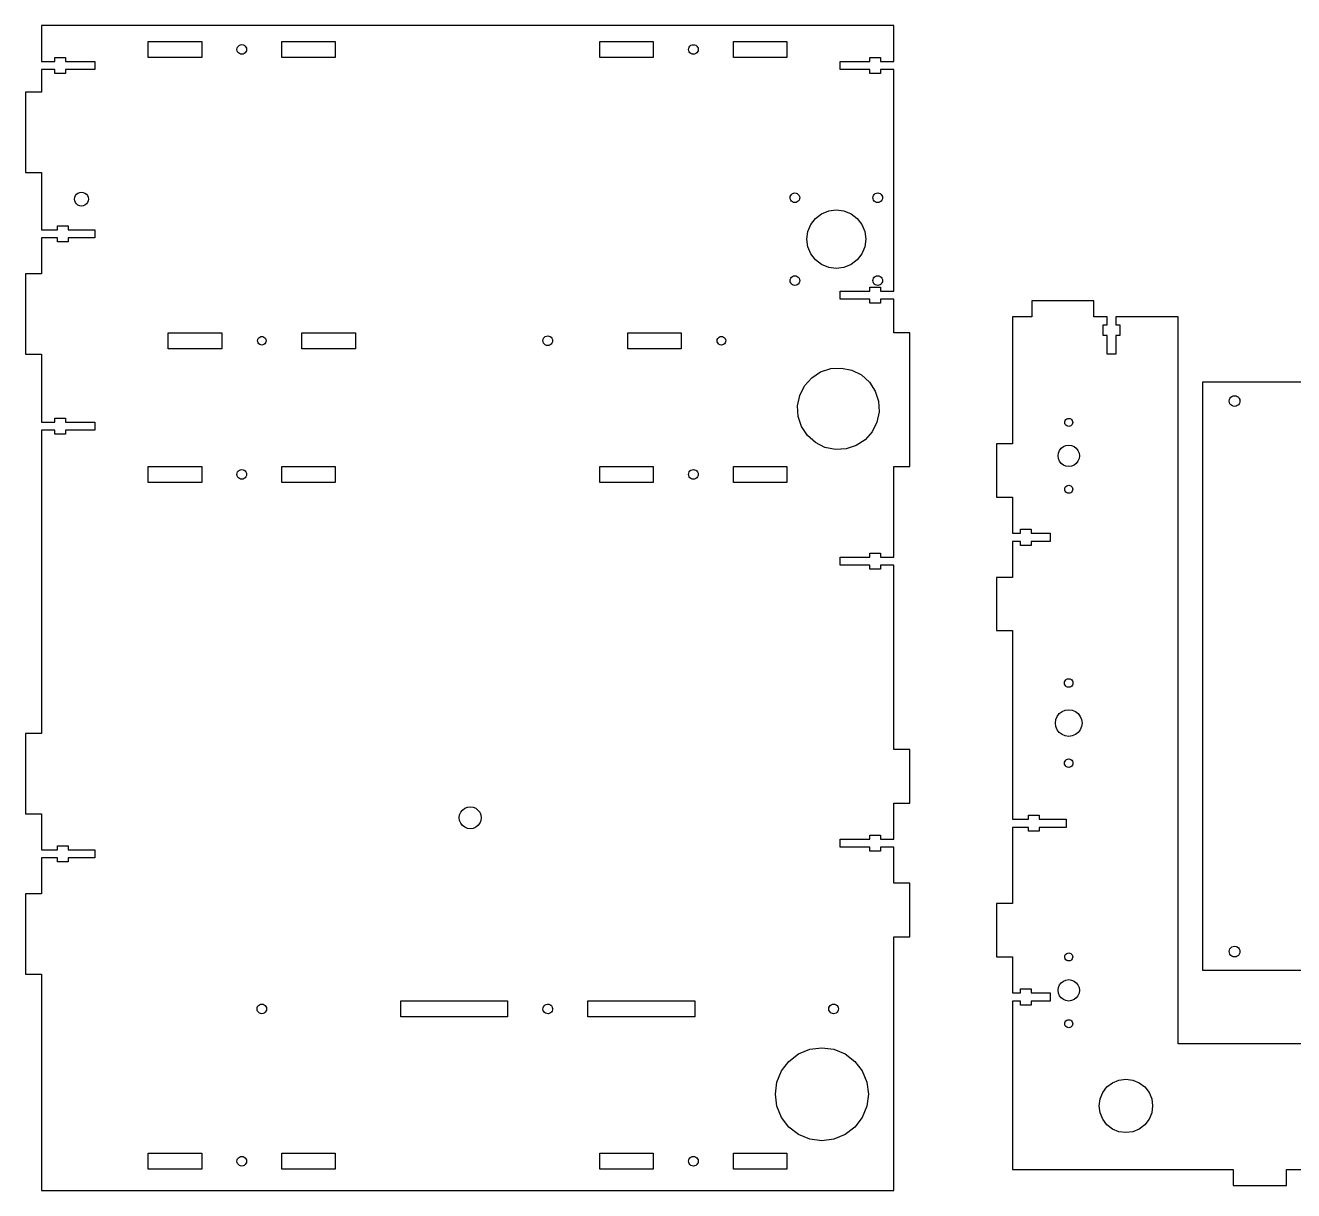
# Model space of a CAD drawing. Header units: metres. Extents: x 640 to 2715, y 0 to 914.
# Drawn here: x 640.3 to 1114.9, y 478.1 to 914.1 of the extents above; entities that cross this region are included whole.
import ezdxf

# ---------------------------------------------------------------- set-up
doc = ezdxf.new("R2010")
doc.units = ezdxf.units.M

msp = doc.modelspace()

# ---------------------------------------------------------------- linework, layer by layer
at = {"layer": 'Layer0'}
for points in [[(960.29, 814.56, 0), (965.29, 814.56, 0), (965.29, 897.56, 0), (960.29, 897.56, 0), (960.29, 896.06, 0), (956.29, 896.06, 0), (956.29, 897.56, 0), (945.29, 897.56, 0), (945.29, 900.56, 0), (956.29, 900.56, 0), (956.29, 902.06, 0), (960.29, 902.06, 0), (960.29, 900.56, 0), (965.29, 900.56, 0), (965.29, 914.06, 0), (646.29, 914.06, 0), (646.29, 900.56, 0), (651.29, 900.56, 0), (651.29, 902.06, 0), (655.29, 902.06, 0), (655.29, 900.56, 0), (666.29, 900.56, 0), (666.29, 897.56, 0), (655.29, 897.56, 0), (655.29, 896.06, 0), (651.29, 896.06, 0), (651.29, 897.56, 0), (646.29, 897.56, 0), (646.29, 889.06, 0), (640.29, 889.06, 0), (640.29, 859.06, 0), (646.29, 859.06, 0), (646.29, 837.56, 0), (652.29, 837.56, 0), (652.29, 839.06, 0), (656.29, 839.06, 0), (656.29, 837.56, 0), (666.29, 837.56, 0), (666.29, 834.56, 0), (656.29, 834.56, 0), (656.29, 833.06, 0), (652.29, 833.06, 0), (652.29, 834.56, 0), (646.29, 834.56, 0), (646.29, 821.06, 0), (640.29, 821.06, 0), (640.29, 791.06, 0), (646.29, 791.06, 0), (646.29, 765.56, 0), (651.29, 765.56, 0), (651.29, 767.06, 0), (655.29, 767.06, 0), (655.29, 765.56, 0), (666.29, 765.56, 0), (666.29, 762.56, 0), (655.29, 762.56, 0), (655.29, 761.06, 0), (651.29, 761.06, 0), (651.29, 762.56, 0), (646.29, 762.56, 0), (646.29, 649.06, 0), (640.29, 649.06, 0), (640.29, 619.06, 0), (646.29, 619.06, 0), (646.29, 605.56, 0), (652.29, 605.56, 0), (652.29, 607.06, 0), (656.29, 607.06, 0), (656.29, 605.56, 0), (666.29, 605.56, 0), (666.29, 602.56, 0), (656.29, 602.56, 0), (656.29, 601.06, 0), (652.29, 601.06, 0), (652.29, 602.56, 0), (646.29, 602.56, 0), (646.29, 589.06, 0), (640.29, 589.06, 0), (640.29, 559.06, 0), (646.29, 559.06, 0), (646.29, 478.06, 0), (965.29, 478.06, 0), (965.29, 573.06, 0), (971.29, 573.06, 0), (971.29, 593.06, 0), (965.29, 593.06, 0), (965.29, 606.56, 0), (960.29, 606.56, 0), (960.29, 605.06, 0), (956.29, 605.06, 0), (956.29, 606.56, 0), (945.29, 606.56, 0), (945.29, 609.56, 0), (956.29, 609.56, 0), (956.29, 611.06, 0), (960.29, 611.06, 0), (960.29, 609.56, 0), (965.29, 609.56, 0), (965.29, 623.06, 0), (971.29, 623.06, 0), (971.29, 643.06, 0), (965.29, 643.06, 0), (965.29, 712.06, 0), (960.29, 712.06, 0), (960.29, 710.56, 0), (956.29, 710.56, 0), (956.29, 712.06, 0), (945.29, 712.06, 0), (945.29, 715.06, 0), (956.29, 715.06, 0), (956.29, 716.56, 0), (960.29, 716.56, 0), (960.29, 715.06, 0), (965.29, 715.06, 0), (965.29, 749.06, 0), (971.29, 749.06, 0), (971.29, 799.06, 0), (965.29, 799.06, 0), (965.29, 811.56, 0), (960.29, 811.56, 0), (960.29, 810.06, 0), (956.29, 810.06, 0), (956.29, 811.56, 0), (945.29, 811.56, 0), (945.29, 814.56, 0), (956.29, 814.56, 0), (956.29, 816.06, 0), (960.29, 816.06, 0), (960.29, 814.56, 0)], [(706.29, 902.06, 0), (686.29, 902.06, 0), (686.29, 908.06, 0), (706.29, 908.06, 0), (706.29, 902.06, 0)], [(719.55, 904.59, 0), (719.49, 905.06, 0), (719.55, 905.52, 0), (719.73, 905.96, 0), (720.02, 906.33, 0), (720.39, 906.61, 0), (720.82, 906.79, 0), (721.29, 906.86, 0), (721.76, 906.79, 0), (722.19, 906.61, 0), (722.56, 906.33, 0), (722.85, 905.96, 0), (723.03, 905.52, 0), (723.09, 905.06, 0), (723.03, 904.59, 0), (722.85, 904.16, 0), (722.56, 903.78, 0), (722.19, 903.5, 0), (721.76, 903.32, 0), (721.29, 903.26, 0), (720.82, 903.32, 0), (720.39, 903.5, 0), (720.02, 903.78, 0), (719.73, 904.16, 0), (719.55, 904.59, 0)], [(756.29, 902.06, 0), (736.29, 902.06, 0), (736.29, 908.06, 0), (756.29, 908.06, 0), (756.29, 902.06, 0)], [(875.29, 908.03, 0), (875.29, 902.03, 0), (855.29, 902.03, 0), (855.29, 908.03, 0), (875.29, 908.03, 0)], [(888.55, 904.56, 0), (888.49, 905.03, 0), (888.55, 905.5, 0), (888.73, 905.93, 0), (889.02, 906.3, 0), (889.39, 906.59, 0), (889.82, 906.77, 0), (890.29, 906.83, 0), (890.76, 906.77, 0), (891.19, 906.59, 0), (891.56, 906.3, 0), (891.85, 905.93, 0), (892.03, 905.5, 0), (892.09, 905.03, 0), (892.03, 904.56, 0), (891.85, 904.13, 0), (891.56, 903.76, 0), (891.19, 903.47, 0), (890.76, 903.29, 0), (890.29, 903.23, 0), (889.82, 903.29, 0), (889.39, 903.47, 0), (889.02, 903.76, 0), (888.73, 904.13, 0), (888.55, 904.56, 0)], [(925.29, 908.06, 0), (925.29, 902.06, 0), (905.29, 902.06, 0), (905.29, 908.06, 0), (925.29, 908.06, 0)], [(663.54, 850.36, 0), (663.8, 849.73, 0), (663.89, 849.06, 0), (663.8, 848.38, 0), (663.54, 847.76, 0), (663.13, 847.22, 0), (662.59, 846.8, 0), (661.97, 846.54, 0), (661.29, 846.46, 0), (660.62, 846.54, 0), (659.99, 846.8, 0), (659.45, 847.22, 0), (659.04, 847.76, 0), (658.78, 848.38, 0), (658.69, 849.06, 0), (658.78, 849.73, 0), (659.04, 850.36, 0), (659.45, 850.89, 0), (659.99, 851.31, 0), (660.62, 851.57, 0), (661.29, 851.66, 0), (661.97, 851.57, 0), (662.59, 851.31, 0), (663.13, 850.89, 0), (663.54, 850.36, 0)], [(930.03, 850.02, 0), (930.09, 849.56, 0), (930.03, 849.09, 0), (929.85, 848.66, 0), (929.57, 848.28, 0), (929.19, 848, 0), (928.76, 847.82, 0), (928.29, 847.76, 0), (927.83, 847.82, 0), (927.39, 848, 0), (927.02, 848.28, 0), (926.73, 848.66, 0), (926.55, 849.09, 0), (926.49, 849.56, 0), (926.55, 850.02, 0), (926.73, 850.46, 0), (927.02, 850.83, 0), (927.39, 851.11, 0), (927.83, 851.29, 0), (928.29, 851.36, 0), (928.76, 851.29, 0), (929.19, 851.11, 0), (929.57, 850.83, 0), (929.85, 850.46, 0), (930.03, 850.02, 0)], [(961.03, 850.02, 0), (961.09, 849.56, 0), (961.03, 849.09, 0), (960.85, 848.66, 0), (960.57, 848.28, 0), (960.19, 848, 0), (959.76, 847.82, 0), (959.29, 847.76, 0), (958.83, 847.82, 0), (958.39, 848, 0), (958.02, 848.28, 0), (957.73, 848.66, 0), (957.55, 849.09, 0), (957.49, 849.56, 0), (957.55, 850.02, 0), (957.73, 850.46, 0), (958.02, 850.83, 0), (958.39, 851.11, 0), (958.83, 851.29, 0), (959.29, 851.36, 0), (959.76, 851.29, 0), (960.19, 851.11, 0), (960.57, 850.83, 0), (960.85, 850.46, 0), (961.03, 850.02, 0)], [(946.64, 823.43, 0), (943.79, 823.06, 0), (940.95, 823.43, 0), (938.29, 824.53, 0), (936.02, 826.28, 0), (934.27, 828.56, 0), (933.17, 831.21, 0), (932.79, 834.06, 0), (933.17, 836.9, 0), (934.27, 839.56, 0), (936.02, 841.83, 0), (938.29, 843.58, 0), (940.95, 844.68, 0), (943.79, 845.06, 0), (946.64, 844.68, 0), (949.29, 843.58, 0), (951.57, 841.83, 0), (953.32, 839.56, 0), (954.42, 836.9, 0), (954.79, 834.06, 0), (954.42, 831.21, 0), (953.32, 828.56, 0), (951.57, 826.28, 0), (949.29, 824.53, 0), (946.64, 823.43, 0)], [(929.57, 817.28, 0), (929.19, 817, 0), (928.76, 816.82, 0), (928.29, 816.76, 0), (927.83, 816.82, 0), (927.39, 817, 0), (927.02, 817.28, 0), (926.73, 817.66, 0), (926.55, 818.09, 0), (926.49, 818.56, 0), (926.55, 819.02, 0), (926.73, 819.46, 0), (927.02, 819.83, 0), (927.39, 820.11, 0), (927.83, 820.29, 0), (928.29, 820.36, 0), (928.76, 820.29, 0), (929.19, 820.11, 0), (929.57, 819.83, 0), (929.85, 819.46, 0), (930.03, 819.02, 0), (930.09, 818.56, 0), (930.03, 818.09, 0), (929.85, 817.66, 0), (929.57, 817.28, 0)], [(961.03, 818.09, 0), (960.85, 817.66, 0), (960.57, 817.28, 0), (960.19, 817, 0), (959.76, 816.82, 0), (959.29, 816.76, 0), (958.83, 816.82, 0), (958.39, 817, 0), (958.02, 817.28, 0), (957.73, 817.66, 0), (957.55, 818.09, 0), (957.49, 818.56, 0), (957.55, 819.02, 0), (957.73, 819.46, 0), (958.02, 819.83, 0), (958.39, 820.11, 0), (958.83, 820.29, 0), (959.29, 820.36, 0), (959.76, 820.29, 0), (960.19, 820.11, 0), (960.57, 819.83, 0), (960.85, 819.46, 0), (961.03, 819.02, 0), (961.09, 818.56, 0), (961.03, 818.09, 0)], [(1411.77, 533, 0), (1071.77, 533, 0), (1071.77, 805, 0), (1056.57, 805, 0), (1048.37, 805, 0), (1048.37, 802, 0), (1049.87, 802, 0), (1049.87, 798, 0), (1048.37, 798, 0), (1048.37, 791, 0), (1045.17, 791, 0), (1045.17, 798, 0), (1043.67, 798, 0), (1043.67, 802, 0), (1045.17, 802, 0), (1045.17, 805, 0), (1040.17, 805, 0), (1040.17, 811, 0), (1016.97, 811, 0), (1016.97, 805, 0), (1009.77, 805, 0), (1009.77, 757.5, 0), (1003.77, 757.5, 0), (1003.77, 737.5, 0), (1009.77, 737.5, 0), (1009.77, 734.9, 0), (1009.77, 724.1, 0), (1012.77, 724.1, 0), (1012.77, 725.5, 0), (1016.77, 725.5, 0), (1016.77, 724.1, 0), (1023.77, 724.1, 0), (1023.77, 720.9, 0), (1016.77, 720.9, 0), (1016.77, 719.5, 0), (1012.77, 719.5, 0), (1012.77, 720.9, 0), (1009.77, 720.9, 0), (1009.77, 710.1, 0), (1009.77, 707.5, 0), (1003.77, 707.5, 0), (1003.77, 687.58, 0), (1009.77, 687.58, 0), (1009.77, 617.1, 0), (1015.77, 617.1, 0), (1015.77, 618.5, 0), (1019.77, 618.5, 0), (1019.77, 617.1, 0), (1029.77, 617.1, 0), (1029.77, 613.9, 0), (1019.77, 613.9, 0), (1019.77, 612.5, 0), (1015.77, 612.5, 0), (1015.77, 613.9, 0), (1009.77, 613.9, 0), (1009.77, 585.5, 0), (1003.77, 585.5, 0), (1003.77, 565.57, 0), (1009.77, 565.57, 0), (1009.77, 562.9, 0), (1009.77, 552.1, 0), (1012.77, 552.1, 0), (1012.77, 553.5, 0), (1016.77, 553.5, 0), (1016.77, 552.1, 0), (1023.77, 552.1, 0), (1023.77, 548.9, 0), (1016.77, 548.9, 0), (1016.77, 547.5, 0), (1012.77, 547.5, 0), (1012.77, 548.9, 0), (1009.77, 548.9, 0), (1009.77, 538.1, 0), (1009.77, 486, 0), (1092.27, 486, 0), (1092.27, 480, 0), (1112.27, 480, 0), (1112.27, 486, 0), (1114.77, 486, 0), (1125.77, 486, 0)], [(693.79, 793.06, 0), (693.79, 799.06, 0), (713.79, 799.06, 0), (713.79, 793.06, 0), (693.79, 793.06, 0)], [(727.25, 795.64, 0), (727.19, 796.06, 0), (727.25, 796.47, 0), (727.41, 796.86, 0), (727.66, 797.19, 0), (727.99, 797.44, 0), (728.38, 797.6, 0), (728.79, 797.66, 0), (729.21, 797.6, 0), (729.59, 797.44, 0), (729.92, 797.19, 0), (730.18, 796.86, 0), (730.34, 796.47, 0), (730.39, 796.06, 0), (730.34, 795.64, 0), (730.18, 795.26, 0), (729.92, 794.92, 0), (729.59, 794.67, 0), (729.21, 794.51, 0), (728.79, 794.46, 0), (728.38, 794.51, 0), (727.99, 794.67, 0), (727.66, 794.92, 0), (727.41, 795.26, 0), (727.25, 795.64, 0)], [(743.79, 793.06, 0), (743.79, 799.06, 0), (763.79, 799.06, 0), (763.79, 793.06, 0), (743.79, 793.06, 0)], [(834.05, 795.59, 0), (833.99, 796.06, 0), (834.05, 796.52, 0), (834.23, 796.96, 0), (834.52, 797.33, 0), (834.89, 797.61, 0), (835.33, 797.79, 0), (835.79, 797.86, 0), (836.26, 797.79, 0), (836.69, 797.61, 0), (837.07, 797.33, 0), (837.35, 796.96, 0), (837.53, 796.52, 0), (837.59, 796.06, 0), (837.53, 795.59, 0), (837.35, 795.16, 0), (837.07, 794.78, 0), (836.69, 794.5, 0), (836.26, 794.32, 0), (835.79, 794.26, 0), (835.33, 794.32, 0), (834.89, 794.5, 0), (834.52, 794.78, 0), (834.23, 795.16, 0), (834.05, 795.59, 0)], [(865.79, 793.06, 0), (865.79, 799.06, 0), (885.79, 799.06, 0), (885.79, 793.06, 0), (865.79, 793.06, 0)], [(899.25, 795.64, 0), (899.19, 796.06, 0), (899.25, 796.47, 0), (899.41, 796.86, 0), (899.66, 797.19, 0), (899.99, 797.44, 0), (900.38, 797.6, 0), (900.79, 797.66, 0), (901.21, 797.6, 0), (901.59, 797.44, 0), (901.92, 797.19, 0), (902.18, 796.86, 0), (902.34, 796.47, 0), (902.39, 796.06, 0), (902.34, 795.64, 0), (902.18, 795.26, 0), (901.92, 794.92, 0), (901.59, 794.67, 0), (901.21, 794.51, 0), (900.79, 794.46, 0), (900.38, 794.51, 0), (899.99, 794.67, 0), (899.66, 794.92, 0), (899.41, 795.26, 0), (899.25, 795.64, 0)], [(953.18, 783.24, 0), (956.16, 780.58, 0), (958.35, 777.24, 0), (959.6, 773.45, 0), (959.83, 769.46, 0), (959.02, 765.55, 0), (957.22, 761.98, 0), (954.56, 759, 0), (951.22, 756.81, 0), (947.43, 755.55, 0), (943.44, 755.33, 0), (939.53, 756.14, 0), (935.97, 757.93, 0), (932.98, 760.59, 0), (930.79, 763.93, 0), (929.54, 767.72, 0), (929.31, 771.71, 0), (930.12, 775.62, 0), (931.92, 779.19, 0), (934.58, 782.17, 0), (937.92, 784.36, 0), (941.71, 785.61, 0), (945.7, 785.84, 0), (949.61, 785.03, 0), (953.18, 783.24, 0)], [(1080.86, 780.5, 0), (1080.86, 560.5, 0), (1400.86, 560.5, 0), (1400.86, 780.5, 0), (1080.86, 780.5, 0)], [(1091.45, 774.91, 0), (1091.86, 775.23, 0), (1092.34, 775.43, 0), (1092.86, 775.5, 0), (1093.38, 775.43, 0), (1093.86, 775.23, 0), (1094.28, 774.91, 0), (1094.59, 774.5, 0), (1094.79, 774.02, 0), (1094.86, 773.5, 0), (1094.79, 772.98, 0), (1094.59, 772.5, 0), (1094.28, 772.09, 0), (1093.86, 771.77, 0), (1093.38, 771.57, 0), (1092.86, 771.5, 0), (1092.34, 771.57, 0), (1091.86, 771.77, 0), (1091.45, 772.09, 0), (1091.13, 772.5, 0), (1090.93, 772.98, 0), (1090.86, 773.5, 0), (1090.93, 774.02, 0), (1091.13, 774.5, 0), (1091.45, 774.91, 0)], [(1030.38, 766.95, 0), (1030.77, 767, 0), (1031.15, 766.95, 0), (1031.52, 766.8, 0), (1031.83, 766.56, 0), (1032.06, 766.25, 0), (1032.21, 765.89, 0), (1032.27, 765.5, 0), (1032.21, 765.11, 0), (1032.06, 764.75, 0), (1031.83, 764.44, 0), (1031.52, 764.2, 0), (1031.15, 764.05, 0), (1030.77, 764, 0), (1030.38, 764.05, 0), (1030.02, 764.2, 0), (1029.7, 764.44, 0), (1029.47, 764.75, 0), (1029.32, 765.11, 0), (1029.27, 765.5, 0), (1029.32, 765.89, 0), (1029.47, 766.25, 0), (1029.7, 766.56, 0), (1030.02, 766.8, 0), (1030.38, 766.95, 0)], [(1033.59, 755.83, 0), (1034.23, 755, 0), (1034.63, 754.04, 0), (1034.77, 753, 0), (1034.63, 751.96, 0), (1034.23, 751, 0), (1033.59, 750.17, 0), (1032.77, 749.54, 0), (1031.8, 749.14, 0), (1030.77, 749, 0), (1029.73, 749.14, 0), (1028.77, 749.54, 0), (1027.94, 750.17, 0), (1027.3, 751, 0), (1026.9, 751.96, 0), (1026.77, 753, 0), (1026.9, 754.04, 0), (1027.3, 755, 0), (1027.94, 755.83, 0), (1028.77, 756.46, 0), (1029.73, 756.86, 0), (1030.77, 757, 0), (1031.8, 756.86, 0), (1032.77, 756.46, 0), (1033.59, 755.83, 0)], [(686.29, 743.06, 0), (686.29, 749.06, 0), (706.29, 749.06, 0), (706.29, 743.06, 0), (686.29, 743.06, 0)], [(719.55, 745.59, 0), (719.49, 746.06, 0), (719.55, 746.52, 0), (719.73, 746.96, 0), (720.02, 747.33, 0), (720.39, 747.61, 0), (720.83, 747.79, 0), (721.29, 747.86, 0), (721.76, 747.79, 0), (722.19, 747.61, 0), (722.57, 747.33, 0), (722.85, 746.96, 0), (723.03, 746.52, 0), (723.09, 746.06, 0), (723.03, 745.59, 0), (722.85, 745.16, 0), (722.57, 744.78, 0), (722.19, 744.5, 0), (721.76, 744.32, 0), (721.29, 744.26, 0), (720.83, 744.32, 0), (720.39, 744.5, 0), (720.02, 744.78, 0), (719.73, 745.16, 0), (719.55, 745.59, 0)], [(736.29, 743.06, 0), (736.29, 749.06, 0), (756.29, 749.06, 0), (756.29, 743.06, 0), (736.29, 743.06, 0)], [(855.29, 743.06, 0), (855.29, 749.06, 0), (875.29, 749.06, 0), (875.29, 743.06, 0), (855.29, 743.06, 0)], [(888.55, 745.59, 0), (888.49, 746.06, 0), (888.55, 746.52, 0), (888.73, 746.96, 0), (889.02, 747.33, 0), (889.39, 747.61, 0), (889.83, 747.79, 0), (890.29, 747.86, 0), (890.76, 747.79, 0), (891.19, 747.61, 0), (891.57, 747.33, 0), (891.85, 746.96, 0), (892.03, 746.52, 0), (892.09, 746.06, 0), (892.03, 745.59, 0), (891.85, 745.16, 0), (891.57, 744.78, 0), (891.19, 744.5, 0), (890.76, 744.32, 0), (890.29, 744.26, 0), (889.83, 744.32, 0), (889.39, 744.5, 0), (889.02, 744.78, 0), (888.73, 745.16, 0), (888.55, 745.59, 0)], [(905.29, 749.06, 0), (925.29, 749.06, 0), (925.29, 743.06, 0), (905.29, 743.06, 0), (905.29, 749.06, 0)], [(1031.15, 739.05, 0), (1030.77, 739, 0), (1030.38, 739.05, 0), (1030.02, 739.2, 0), (1029.7, 739.44, 0), (1029.47, 739.75, 0), (1029.32, 740.11, 0), (1029.27, 740.5, 0), (1029.32, 740.89, 0), (1029.47, 741.25, 0), (1029.7, 741.56, 0), (1030.02, 741.8, 0), (1030.38, 741.95, 0), (1030.77, 742, 0), (1031.15, 741.95, 0), (1031.52, 741.8, 0), (1031.83, 741.56, 0), (1032.06, 741.25, 0), (1032.21, 740.89, 0), (1032.27, 740.5, 0), (1032.21, 740.11, 0), (1032.06, 739.75, 0), (1031.83, 739.44, 0), (1031.52, 739.2, 0), (1031.15, 739.05, 0)], [(1030.35, 669.55, 0), (1030.77, 669.6, 0), (1031.18, 669.55, 0), (1031.57, 669.39, 0), (1031.9, 669.13, 0), (1032.15, 668.8, 0), (1032.31, 668.41, 0), (1032.37, 668, 0), (1032.31, 667.59, 0), (1032.15, 667.2, 0), (1031.9, 666.87, 0), (1031.57, 666.61, 0), (1031.18, 666.45, 0), (1030.77, 666.4, 0), (1030.35, 666.45, 0), (1029.97, 666.61, 0), (1029.63, 666.87, 0), (1029.38, 667.2, 0), (1029.22, 667.59, 0), (1029.17, 668, 0), (1029.22, 668.41, 0), (1029.38, 668.8, 0), (1029.63, 669.13, 0), (1029.97, 669.39, 0), (1030.35, 669.55, 0)], [(1032.06, 657.83, 0), (1033.27, 657.33, 0), (1034.3, 656.54, 0), (1035.1, 655.5, 0), (1035.6, 654.29, 0), (1035.77, 653, 0), (1035.6, 651.71, 0), (1035.1, 650.5, 0), (1034.3, 649.46, 0), (1033.27, 648.67, 0), (1032.06, 648.17, 0), (1030.77, 648, 0), (1029.47, 648.17, 0), (1028.27, 648.67, 0), (1027.23, 649.46, 0), (1026.44, 650.5, 0), (1025.94, 651.71, 0), (1025.77, 653, 0), (1025.94, 654.29, 0), (1026.44, 655.5, 0), (1027.23, 656.54, 0), (1028.27, 657.33, 0), (1029.47, 657.83, 0), (1030.77, 658, 0), (1032.06, 657.83, 0)], [(1030.77, 639.6, 0), (1031.18, 639.55, 0), (1031.57, 639.39, 0), (1031.9, 639.13, 0), (1032.15, 638.8, 0), (1032.31, 638.41, 0), (1032.37, 638, 0), (1032.31, 637.59, 0), (1032.15, 637.2, 0), (1031.9, 636.87, 0), (1031.57, 636.61, 0), (1031.18, 636.45, 0), (1030.77, 636.4, 0), (1030.35, 636.45, 0), (1029.97, 636.61, 0), (1029.63, 636.87, 0), (1029.38, 637.2, 0), (1029.22, 637.59, 0), (1029.17, 638, 0), (1029.22, 638.41, 0), (1029.38, 638.8, 0), (1029.63, 639.13, 0), (1029.97, 639.39, 0), (1030.35, 639.55, 0), (1030.77, 639.6, 0)], [(802.83, 616.49, 0), (802.69, 617.56, 0), (802.83, 618.62, 0), (803.24, 619.61, 0), (803.89, 620.45, 0), (804.74, 621.11, 0), (805.73, 621.52, 0), (806.79, 621.66, 0), (807.85, 621.52, 0), (808.84, 621.11, 0), (809.69, 620.45, 0), (810.34, 619.61, 0), (810.75, 618.62, 0), (810.89, 617.56, 0), (810.75, 616.49, 0), (810.34, 615.51, 0), (809.69, 614.66, 0), (808.84, 614, 0), (807.85, 613.6, 0), (806.79, 613.46, 0), (805.73, 613.6, 0), (804.74, 614, 0), (803.89, 614.66, 0), (803.24, 615.51, 0), (802.83, 616.49, 0)], [(1031.83, 566.56, 0), (1032.06, 566.25, 0), (1032.21, 565.89, 0), (1032.27, 565.5, 0), (1032.21, 565.11, 0), (1032.06, 564.75, 0), (1031.83, 564.44, 0), (1031.52, 564.2, 0), (1031.15, 564.05, 0), (1030.77, 564, 0), (1030.38, 564.05, 0), (1030.02, 564.2, 0), (1029.7, 564.44, 0), (1029.47, 564.75, 0), (1029.32, 565.11, 0), (1029.27, 565.5, 0), (1029.32, 565.89, 0), (1029.47, 566.25, 0), (1029.7, 566.56, 0), (1030.02, 566.8, 0), (1030.38, 566.95, 0), (1030.77, 567, 0), (1031.15, 566.95, 0), (1031.52, 566.8, 0), (1031.83, 566.56, 0)], [(1093.38, 569.43, 0), (1093.86, 569.23, 0), (1094.28, 568.91, 0), (1094.59, 568.5, 0), (1094.79, 568.02, 0), (1094.86, 567.5, 0), (1094.79, 566.98, 0), (1094.59, 566.5, 0), (1094.28, 566.09, 0), (1093.86, 565.77, 0), (1093.38, 565.57, 0), (1092.86, 565.5, 0), (1092.34, 565.57, 0), (1091.86, 565.77, 0), (1091.45, 566.09, 0), (1091.13, 566.5, 0), (1090.93, 566.98, 0), (1090.86, 567.5, 0), (1090.93, 568.02, 0), (1091.13, 568.5, 0), (1091.45, 568.91, 0), (1091.86, 569.23, 0), (1092.34, 569.43, 0), (1092.86, 569.5, 0), (1093.38, 569.43, 0)], [(1034.23, 555, 0), (1034.63, 554.04, 0), (1034.77, 553, 0), (1034.63, 551.96, 0), (1034.23, 551, 0), (1033.59, 550.17, 0), (1032.77, 549.54, 0), (1031.8, 549.14, 0), (1030.77, 549, 0), (1029.73, 549.14, 0), (1028.77, 549.54, 0), (1027.94, 550.17, 0), (1027.3, 551, 0), (1026.9, 551.96, 0), (1026.77, 553, 0), (1026.9, 554.04, 0), (1027.3, 555, 0), (1027.94, 555.83, 0), (1028.77, 556.46, 0), (1029.73, 556.86, 0), (1030.77, 557, 0), (1031.8, 556.86, 0), (1032.77, 556.46, 0), (1033.59, 555.83, 0), (1034.23, 555, 0)], [(727.05, 546.52, 0), (727.23, 546.96, 0), (727.52, 547.33, 0), (727.89, 547.61, 0), (728.33, 547.79, 0), (728.79, 547.86, 0), (729.26, 547.79, 0), (729.69, 547.61, 0), (730.07, 547.33, 0), (730.35, 546.96, 0), (730.53, 546.52, 0), (730.59, 546.06, 0), (730.53, 545.59, 0), (730.35, 545.16, 0), (730.07, 544.78, 0), (729.69, 544.5, 0), (729.26, 544.32, 0), (728.79, 544.26, 0), (728.33, 544.32, 0), (727.89, 544.5, 0), (727.52, 544.78, 0), (727.23, 545.16, 0), (727.05, 545.59, 0), (726.99, 546.06, 0), (727.05, 546.52, 0)], [(780.79, 543.06, 0), (780.79, 549.06, 0), (820.79, 549.06, 0), (820.79, 543.06, 0), (780.79, 543.06, 0)], [(834.09, 545.48, 0), (834, 545.94, 0), (834.03, 546.41, 0), (834.18, 546.86, 0), (834.44, 547.25, 0), (834.8, 547.55, 0), (835.22, 547.76, 0), (835.68, 547.85, 0), (836.15, 547.82, 0), (836.59, 547.67, 0), (836.98, 547.41, 0), (837.29, 547.05, 0), (837.5, 546.63, 0), (837.59, 546.17, 0), (837.56, 545.7, 0), (837.41, 545.26, 0), (837.14, 544.87, 0), (836.79, 544.56, 0), (836.37, 544.35, 0), (835.91, 544.26, 0), (835.44, 544.29, 0), (834.99, 544.44, 0), (834.6, 544.7, 0), (834.29, 545.06, 0), (834.09, 545.48, 0)], [(890.79, 543.06, 0), (850.79, 543.06, 0), (850.79, 549.06, 0), (890.79, 549.06, 0), (890.79, 543.06, 0)], [(944.53, 546.52, 0), (944.59, 546.06, 0), (944.53, 545.59, 0), (944.35, 545.16, 0), (944.07, 544.78, 0), (943.69, 544.5, 0), (943.26, 544.32, 0), (942.79, 544.26, 0), (942.33, 544.32, 0), (941.89, 544.5, 0), (941.52, 544.78, 0), (941.23, 545.16, 0), (941.05, 545.59, 0), (940.99, 546.06, 0), (941.05, 546.52, 0), (941.23, 546.96, 0), (941.52, 547.33, 0), (941.89, 547.61, 0), (942.33, 547.79, 0), (942.79, 547.86, 0), (943.26, 547.79, 0), (943.69, 547.61, 0), (944.07, 547.33, 0), (944.35, 546.96, 0), (944.53, 546.52, 0)], [(1031.15, 539.05, 0), (1030.77, 539, 0), (1030.38, 539.05, 0), (1030.02, 539.2, 0), (1029.7, 539.44, 0), (1029.47, 539.75, 0), (1029.32, 540.11, 0), (1029.27, 540.5, 0), (1029.32, 540.89, 0), (1029.47, 541.25, 0), (1029.7, 541.56, 0), (1030.02, 541.8, 0), (1030.38, 541.95, 0), (1030.77, 542, 0), (1031.15, 541.95, 0), (1031.52, 541.8, 0), (1031.83, 541.56, 0), (1032.06, 541.25, 0), (1032.21, 540.89, 0), (1032.27, 540.5, 0), (1032.21, 540.11, 0), (1032.06, 539.75, 0), (1031.83, 539.44, 0), (1031.52, 539.2, 0), (1031.15, 539.05, 0)], [(926.08, 526.42, 0), (929.69, 529.19, 0), (933.88, 530.93, 0), (938.39, 531.52, 0), (942.89, 530.93, 0), (947.09, 529.19, 0), (950.69, 526.42, 0), (953.45, 522.82, 0), (955.19, 518.62, 0), (955.79, 514.12, 0), (955.19, 509.61, 0), (953.45, 505.42, 0), (950.69, 501.81, 0), (947.09, 499.05, 0), (942.89, 497.31, 0), (938.39, 496.72, 0), (933.88, 497.31, 0), (929.69, 499.05, 0), (926.08, 501.81, 0), (923.32, 505.42, 0), (921.58, 509.61, 0), (920.99, 514.12, 0), (921.58, 518.62, 0), (923.32, 522.82, 0), (926.08, 526.42, 0)], [(1061.82, 512.36, 0), (1062.17, 509.77, 0), (1061.82, 507.18, 0), (1060.83, 504.77, 0), (1059.24, 502.7, 0), (1057.17, 501.11, 0), (1054.75, 500.11, 0), (1052.17, 499.77, 0), (1049.58, 500.11, 0), (1047.17, 501.11, 0), (1045.09, 502.7, 0), (1043.51, 504.77, 0), (1042.51, 507.18, 0), (1042.17, 509.77, 0), (1042.51, 512.36, 0), (1043.51, 514.77, 0), (1045.09, 516.84, 0), (1047.17, 518.43, 0), (1049.58, 519.43, 0), (1052.17, 519.77, 0), (1054.75, 519.43, 0), (1057.17, 518.43, 0), (1059.24, 516.84, 0), (1060.83, 514.77, 0), (1061.82, 512.36, 0)], [(686.29, 486.06, 0), (686.29, 492.06, 0), (706.29, 492.06, 0), (706.29, 486.06, 0), (686.29, 486.06, 0)], [(719.55, 488.59, 0), (719.49, 489.06, 0), (719.55, 489.52, 0), (719.73, 489.96, 0), (720.02, 490.33, 0), (720.39, 490.61, 0), (720.83, 490.79, 0), (721.29, 490.86, 0), (721.76, 490.79, 0), (722.19, 490.61, 0), (722.57, 490.33, 0), (722.85, 489.96, 0), (723.03, 489.52, 0), (723.09, 489.06, 0), (723.03, 488.59, 0), (722.85, 488.16, 0), (722.57, 487.78, 0), (722.19, 487.5, 0), (721.76, 487.32, 0), (721.29, 487.26, 0), (720.83, 487.32, 0), (720.39, 487.5, 0), (720.02, 487.78, 0), (719.73, 488.16, 0), (719.55, 488.59, 0)], [(736.29, 486.06, 0), (736.29, 492.06, 0), (756.29, 492.06, 0), (756.29, 486.06, 0), (736.29, 486.06, 0)], [(855.29, 486.06, 0), (855.29, 492.06, 0), (875.29, 492.06, 0), (875.29, 486.06, 0), (855.29, 486.06, 0)], [(888.55, 488.59, 0), (888.49, 489.06, 0), (888.55, 489.52, 0), (888.73, 489.96, 0), (889.02, 490.33, 0), (889.39, 490.61, 0), (889.83, 490.79, 0), (890.29, 490.86, 0), (890.76, 490.79, 0), (891.19, 490.61, 0), (891.57, 490.33, 0), (891.85, 489.96, 0), (892.03, 489.52, 0), (892.09, 489.06, 0), (892.03, 488.59, 0), (891.85, 488.16, 0), (891.57, 487.78, 0), (891.19, 487.5, 0), (890.76, 487.32, 0), (890.29, 487.26, 0), (889.83, 487.32, 0), (889.39, 487.5, 0), (889.02, 487.78, 0), (888.73, 488.16, 0), (888.55, 488.59, 0)], [(905.29, 486.06, 0), (905.29, 492.06, 0), (925.29, 492.06, 0), (925.29, 486.06, 0), (905.29, 486.06, 0)]]:
    msp.add_polyline3d(points, dxfattribs=at)

doc.saveas('drawing.dxf')
